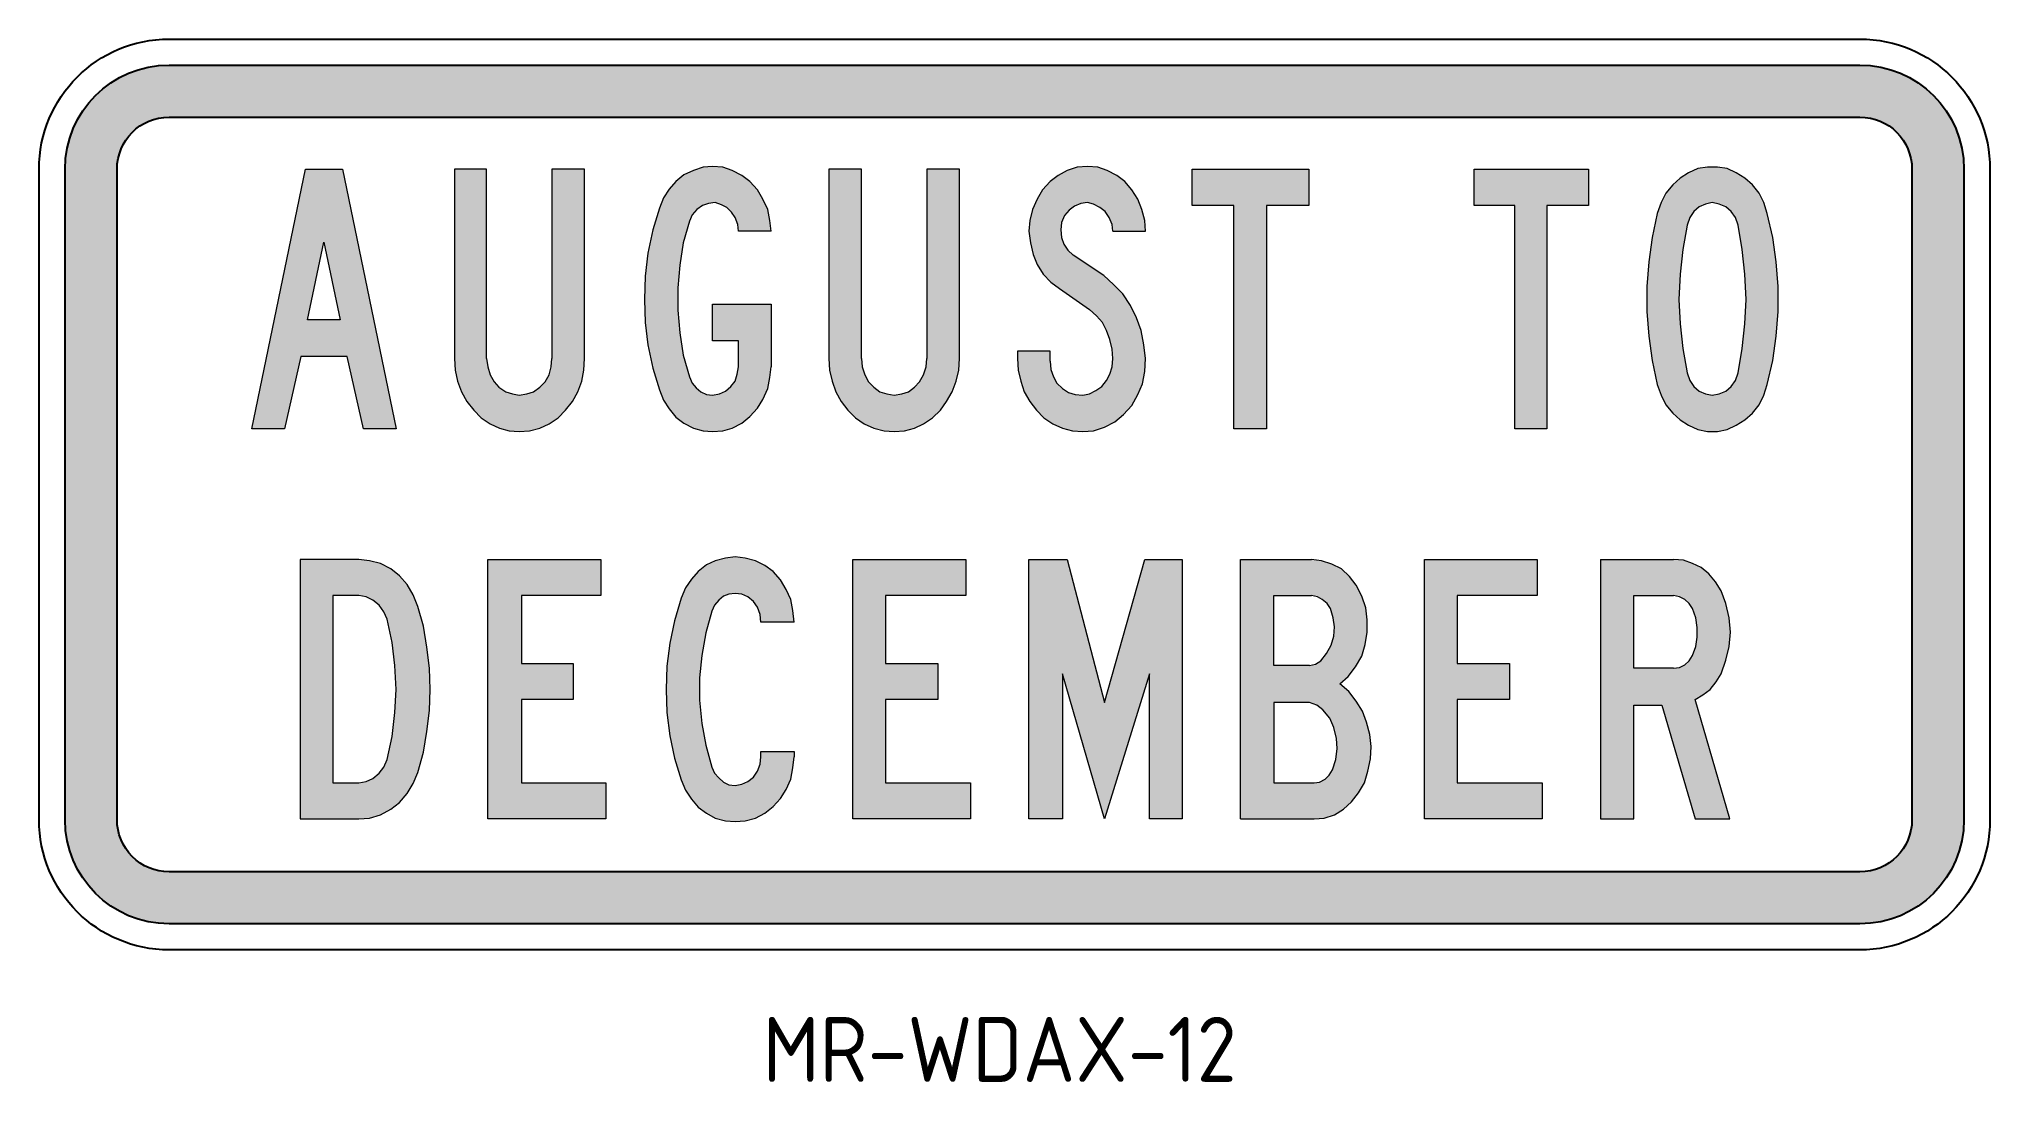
# Model space of a CAD drawing. Extents: x 159 to 309, y 129 to 209.
import ezdxf

# ---------------------------------------------------------------- set-up
doc = ezdxf.new("R2010")
doc.units = 0
doc.layers.get('0').update_dxf_attribs({"linetype": 'CONTINUOUS'})
for name, color, linetype in [('L35', 3, 'CONTINUOUS'), ('T25', 1, 'CONTINUOUS'), ('T50', 7, 'CONTINUOUS')]:
    doc.layers.add(name, color=color, linetype=linetype)
doc.styles.add('ISO', font='iso.shx')

msp = doc.modelspace()

# ---------------------------------------------------------------- hatches: boundary and pattern name
at = {"layer": 'T25', "linetype": 'Continuous'}
h = msp.add_hatch(color=256, dxfattribs=at)
edge = h.paths.add_edge_path(flags=16)
edge.add_line((164.9703576555058, 149.1679680086803), (164.9703576555059, 199.2420092073151))
edge.add_arc((168.9767324188381, 199.2420092073151), 4.006374763332218, 90.0000000000004, 179.9999999999996, ccw=False)
edge.add_line((168.9767324188381, 203.2483839706473), (299.1692395352885, 203.2483839706472))
edge.add_arc((299.1692395352885, 199.242009207315), 4.006374763332161, 3.979039320256561e-13, 90.0000000000008, ccw=False)
edge.add_line((303.1756142986206, 199.242009207315), (303.1756142986205, 149.1679680086804))
edge.add_arc((299.1692395352883, 149.1679680086804), 4.00637476333219, 270.0000000000016, 359.9999999999992, ccw=False)
edge.add_line((299.1692395352885, 145.1615932453482), (168.9767324188379, 145.1615932453482))
edge.add_arc((168.9767324188379, 149.1679680086803), 4.006374763332076, 180, 270.0000000000008, ccw=False)
edge = h.paths.add_edge_path()
edge.add_line((160.9647353379092, 149.1679680086803), (160.9647353379094, 199.2420092073152))
edge.add_arc((168.976732418838, 199.2420092073152), 8.011997080928666, 90, 180, ccw=False)
edge.add_line((168.976732418838, 207.2540062882438), (299.1692395352885, 207.2540062882437))
edge.add_arc((299.1692395352885, 199.242009207315), 8.011997080928722, 3.979039320256561e-13, 90.0000000000004, ccw=False)
edge.add_line((307.1812366162172, 199.242009207315), (307.1812366162171, 149.1679680086803))
edge.add_arc((299.1692395352885, 149.1679680086803), 8.011997080928666, 270, 359.9999999999998, ccw=False)
edge.add_line((299.1692395352885, 141.1559709277517), (168.9767324188379, 141.1559709277517))
edge.add_arc((168.9767324188379, 149.1679680086804), 8.011997080928666, 180.0000000000004, 270, ccw=False)
h = msp.add_hatch(color=256, dxfattribs=at)
h.paths.add_polyline_path([(289.7870870922861, 183.5638827680665), (290.1014733786546, 185.4502004862779), (290.3110642362337, 187.3365182044894), (290.4158596650232, 189.2228359227009), (290.3110642362337, 191.1615513553071), (290.1014733786546, 193.0478690735185), (289.7870870922861, 194.93418679173), (289.577496234707, 195.5105616500724), (289.2631099483384, 195.9821410796252), (288.8439282331803, 196.3489250803886), (288.3199510892327, 196.5585159379676), (287.7959739452851, 196.6633113667571), (287.2719968013374, 196.5585159379676), (286.8004173717846, 196.3489250803886), (286.3812356566265, 195.9821410796252), (286.066849370258, 195.5105616500724), (285.8572585126789, 194.93418679173), (285.5428722263103, 193.0478690735185), (285.3332813687313, 191.1615513553071), (285.2284859399417, 189.2228359227009), (285.3332813687313, 187.3365182044894), (285.5428722263103, 185.4502004862779), (285.8572585126789, 183.5638827680665), (286.066849370258, 182.9875079097241), (286.3812356566265, 182.5159284801712), (286.8004173717846, 182.1491444794079), (287.2719968013374, 181.9395536218288), (287.7959739452851, 181.8347581930393), (288.3199510892327, 181.9395536218288), (288.8439282331803, 182.1491444794079), (289.2631099483384, 182.5159284801712), (289.577496234707, 182.9875079097241)], flags=16)
h.paths.add_polyline_path([(292.0401888112609, 182.6731216233555), (292.459370526419, 184.5070416271722), (292.7213590983928, 186.3933593453837), (292.878552241577, 188.2796770635951), (292.878552241577, 190.2183924962013), (292.7213590983928, 192.1047102144128), (292.459370526419, 193.9910279326243), (292.0401888112609, 195.8249479364409), (291.778200239287, 196.6633113667571), (291.4114162385237, 197.3968793682838), (290.8874390945761, 198.025651941021), (290.3110642362337, 198.5496290849686), (289.6298939491018, 198.9688108001267), (288.9487236619699, 199.2831970864953), (288.2151556604432, 199.3879925152848), (287.4291899445217, 199.3879925152848), (286.6956219429951, 199.2831970864953), (285.9620539414684, 198.9688108001267), (285.3332813687313, 198.5496290849686), (284.7569065103888, 198.025651941021), (284.2329293664412, 197.3968793682838), (283.8661453656779, 196.6633113667571), (283.5517590793093, 195.8249479364409), (283.184975078546, 193.9910279326243), (282.9229865065722, 192.1047102144128), (282.7657933633878, 190.2183924962013), (282.7657933633878, 188.2796770635951), (282.9229865065722, 186.3933593453837), (283.184975078546, 184.5070416271722), (283.5517590793093, 182.6731216233555), (283.8661453656779, 181.8347581930393), (284.2329293664412, 181.1011901915126), (284.7569065103888, 180.4724176187755), (285.3332813687313, 179.9484404748279), (285.9620539414684, 179.5292587596697), (286.6956219429951, 179.2148724733012), (287.4291899445217, 179.0576793301169), (288.2151556604432, 179.0576793301169), (288.9487236619699, 179.2148724733012), (289.6298939491018, 179.5292587596697), (290.3110642362337, 179.9484404748279), (290.8874390945761, 180.4724176187755), (291.4114162385237, 181.1011901915126), (291.778200239287, 181.8347581930393)])
h.paths.add_polyline_path([(272.6006367708039, 179.2672701876959), (272.6006367708039, 196.4537205091781), (269.4567739071181, 196.4537205091781), (269.4567739071181, 199.2307993721005), (278.2595899254383, 199.2307993721005), (278.2595899254383, 196.4537205091781), (275.0633293473578, 196.4537205091781), (275.0633293473578, 179.2672701876959)])
h.paths.add_polyline_path([(250.9603807257669, 179.2672701876959), (250.9603807257669, 196.4537205091781), (247.7641201476864, 196.4537205091781), (247.7641201476864, 199.2307993721005), (256.7241293091908, 199.2307993721005), (256.7241293091908, 196.4537205091781), (253.4754710167155, 196.4537205091781), (253.4754710167155, 179.2672701876959)])
h.paths.add_polyline_path([(182.1621817254435, 187.650904490858), (179.6470914344949, 187.650904490858), (180.9046365799692, 193.6242439318609)], flags=16)
h.paths.add_polyline_path([(175.3504788541244, 179.2672701876959), (179.4898982913106, 199.2307993721005), (182.3193748686278, 199.2307993721005), (186.4587943058141, 179.2672701876959), (183.9437040148655, 179.2672701876959), (182.6861588693911, 184.8214279135408), (179.1231142905473, 184.8214279135408), (177.865569145073, 179.2672701876959)])
h.paths.add_polyline_path([(236.812997839181, 184.4546439127774), (236.812997839181, 185.2406096286989), (234.2979075482324, 185.2406096286989), (234.2979075482324, 184.6642347703565), (234.3503052626271, 183.7734736256455), (234.5598961202062, 182.9351101953293), (234.82188469218, 182.0967467650131), (235.2410664073381, 181.3631787634864), (235.7650435512857, 180.6820084763545), (236.3414184096281, 180.1056336180121), (237.02258869676, 179.6340541884593), (237.7561566982867, 179.3196679020907), (238.5421224142081, 179.1100770445117), (239.3280881301296, 179.0576793301169), (240.1664515604458, 179.1100770445117), (241.004814990762, 179.3720656164855), (241.7907807066834, 179.7912473316436), (242.4719509938153, 180.367622189986), (243.1007235665525, 181.0487924771179), (243.5723029961054, 181.8871559074341), (243.9390869968687, 182.7255193377503), (244.096280140053, 183.668678196856), (244.1486778544478, 184.6642347703565), (244.0438824256582, 185.7121890582517), (243.8342915680792, 186.8125410605418), (243.4675075673158, 187.8080976340422), (242.995928137763, 188.751256493148), (242.4195532794206, 189.6420176378589), (241.6859852778939, 190.3755856393856), (240.9524172763672, 191.0567559265176), (238.5945201286029, 192.6286873583604), (238.1753384134448, 192.9954713591238), (237.8609521270762, 193.4670507886766), (237.703758983892, 193.9910279326243), (237.6513612694972, 194.5674027909666), (237.703758983892, 195.143777649309), (237.913349841471, 195.6677547932566), (238.2801338422343, 196.0869365084148), (238.6993155573925, 196.4013227947833), (239.1708949869453, 196.6109136523624), (239.6948721308929, 196.6633113667571), (240.1664515604458, 196.5585159379676), (240.6380309899987, 196.2965273659938), (241.0572127051568, 195.9821410796252), (241.3715989915253, 195.5105616500724), (241.5811898491044, 194.9865845061248), (241.6335875634992, 194.4626073621771), (244.1486778544478, 194.4626073621771), (244.096280140053, 195.3009707924933), (243.886689282474, 196.1393342228095), (243.5723029961054, 196.925299938731), (243.1007235665525, 197.6588679402576), (242.5767464226049, 198.2876405129948), (241.9479738498677, 198.7592199425476), (241.214405848341, 199.126003943311), (240.4808378468144, 199.3879925152848), (239.6948721308929, 199.4403902296796), (238.9089064149715, 199.3879925152848), (238.12294069905, 199.126003943311), (237.4417704119181, 198.7592199425476), (236.812997839181, 198.2876405129948), (236.2366229808386, 197.6588679402576), (235.8174412656805, 196.925299938731), (235.4506572649172, 196.1393342228095), (235.2410664073381, 195.3009707924933), (235.1886686929433, 194.4626073621771), (235.2934641217329, 193.5718462174661), (235.5030549793119, 192.6810850727552), (235.8174412656805, 191.8951193568337), (236.2890206952333, 191.1615513553071), (236.8653955535757, 190.5327787825699), (237.5465658407076, 190.0611993530171), (239.8520652740772, 188.4368702067794), (240.3760424180248, 187.9652907772266), (240.8476218475777, 187.4413136332789), (241.1620081339463, 186.8125410605418), (241.4239967059201, 186.1313707734099), (241.5811898491044, 185.3978027718832), (241.6335875634992, 184.6642347703565), (241.5811898491044, 184.0354621976194), (241.4239967059201, 183.4590873392769), (241.1620081339463, 182.9875079097241), (240.7952241331829, 182.5159284801712), (240.3236447036301, 182.2015421938027), (239.8520652740772, 181.9395536218288), (239.3280881301296, 181.8347581930393), (238.7517132717872, 181.8871559074341), (238.2277361278396, 182.0443490506184), (237.7561566982867, 182.3587353369869), (237.3369749831286, 182.777917052145), (237.0749864111548, 183.2494964816979), (236.8653955535757, 183.8258713400403)])
h.paths.add_polyline_path([(222.2988309518317, 184.6642347703565), (222.2988309518317, 199.2307993721005), (219.7837406608831, 199.2307993721005), (219.7837406608831, 184.6642347703565), (219.8361383752779, 183.7734736256455), (220.0457292328569, 182.9351101953293), (220.3077178048307, 182.0967467650131), (220.7268995199888, 181.3631787634864), (221.2508766639365, 180.6820084763545), (221.8272515222788, 180.1056336180121), (222.5084218094107, 179.6340541884593), (223.2419898109374, 179.3196679020907), (224.0279555268589, 179.1100770445117), (224.8139212427803, 179.0576793301169), (225.5998869587018, 179.1100770445117), (226.3858526746232, 179.3196679020907), (227.0670229617551, 179.6340541884593), (227.748193248887, 180.1056336180121), (228.3769658216242, 180.6820084763545), (228.8485452511771, 181.3631787634864), (229.2677269663351, 182.0967467650131), (229.5821132527037, 182.9351101953293), (229.7917041102828, 183.7734736256455), (229.8441018246776, 184.6642347703565), (229.8441018246776, 199.2307993721005), (227.3290115337289, 199.2307993721005), (227.3290115337289, 184.6642347703565), (227.2766138193342, 184.0354621976194), (227.0670229617551, 183.4066896248822), (226.7526366753865, 182.8827124809346), (226.3858526746232, 182.4635307657765), (225.9142732450703, 182.0967467650131), (225.3902961011227, 181.9395536218288), (224.8139212427803, 181.8347581930393), (224.2375463844379, 181.9395536218288), (223.7135692404903, 182.0967467650131), (223.2419898109374, 182.4635307657765), (222.8228080957793, 182.8827124809346), (222.5608195238055, 183.4066896248822), (222.3512286662265, 184.0354621976194)])
h.paths.add_polyline_path([(215.3299349373283, 194.4626073621771), (212.8148446463797, 194.4626073621771), (212.7624469319849, 194.9865845061248), (212.5528560744059, 195.5105616500724), (212.290867502432, 195.9297433652305), (211.9240835016687, 196.2965273659938), (211.5049017865106, 196.5061182235729), (211.0333223569577, 196.6633113667571), (210.5093452130101, 196.6109136523624), (210.0377657834572, 196.4537205091781), (209.6185840682992, 196.1393342228095), (209.2518000675358, 195.7201525076514), (209.0422092099568, 195.2485730780986), (208.5706297804039, 193.5718462174661), (208.3086412084301, 191.842721642439), (208.1514480652458, 190.1135970674118), (208.1514480652458, 188.3844724923846), (208.3086412084301, 186.6553479173575), (208.5706297804039, 184.9262233423303), (209.0422092099568, 183.2494964816979), (209.2518000675358, 182.777917052145), (209.5661863539044, 182.4111330513817), (209.9329703546677, 182.0967467650131), (210.3521520698258, 181.8871559074341), (210.8237314993787, 181.8347581930393), (211.3477086433263, 181.9395536218288), (211.8192880728792, 182.1491444794079), (212.2384697880373, 182.5159284801712), (212.5528560744059, 182.9351101953293), (212.7100492175901, 183.4590873392769), (212.8148446463797, 184.0354621976194), (212.8148446463797, 186.0265753446203), (210.8237314993787, 186.0265753446203), (210.8237314993787, 188.8560519219375), (215.3299349373283, 188.8560519219375), (215.3299349373283, 184.0354621976194), (215.2251395085387, 183.1970987673031), (215.0679463653545, 182.3587353369869), (214.7011623645911, 181.5203719066707), (214.281980649433, 180.8392016195388), (213.7056057910906, 180.2104290468017), (213.0768332183535, 179.686451902854), (212.3432652168268, 179.3196679020907), (211.6096972153001, 179.1100770445117), (210.8237314993787, 179.0576793301169), (210.090163497852, 179.1100770445117), (209.3565954963253, 179.3196679020907), (208.6230274947987, 179.686451902854), (207.9942549220615, 180.1580313324069), (207.4702777781139, 180.7868039051441), (207.0510960629558, 181.467974192276), (206.7367097765872, 182.2539399081974), (206.2127326326396, 183.9306667688298), (205.8459486318762, 185.7121890582517), (205.6363577742972, 187.4413136332789), (205.5839600599024, 189.2228359227009), (205.6363577742972, 191.0043582121228), (205.8459486318762, 192.7858805015447), (206.2127326326396, 194.5674027909666), (206.7367097765872, 196.2441296515991), (207.0510960629558, 197.0300953675205), (207.4702777781139, 197.7112656546524), (207.9942549220615, 198.2876405129948), (208.6230274947987, 198.8116176569424), (209.3565954963253, 199.126003943311), (210.090163497852, 199.3879925152848), (210.8237314993787, 199.4403902296796), (211.6096972153001, 199.3879925152848), (212.3432652168268, 199.126003943311), (213.0768332183535, 198.7592199425476), (213.7056057910906, 198.2876405129948), (214.281980649433, 197.6588679402576), (214.7011623645911, 196.925299938731), (215.0679463653545, 196.1393342228095), (215.2251395085387, 195.3009707924933)])
h.paths.add_polyline_path([(193.4276903203175, 184.6642347703565), (193.4276903203175, 199.2307993721005), (190.9649977437637, 199.2307993721005), (190.9649977437637, 184.6642347703565), (191.0173954581584, 183.7734736256455), (191.1745886013426, 182.9351101953293), (191.4889748877113, 182.0967467650131), (191.9081566028693, 181.3631787634864), (192.432133746817, 180.6820084763545), (193.0085086051594, 180.1056336180121), (193.6896788922913, 179.6340541884593), (194.423246893818, 179.3196679020907), (195.1568148953446, 179.1100770445117), (195.9427806112661, 179.0576793301169), (196.7287463271875, 179.1100770445117), (197.5147120431089, 179.3196679020907), (198.2482800446356, 179.6340541884593), (198.9294503317676, 180.1056336180121), (199.5058251901099, 180.6820084763545), (200.0298023340575, 181.3631787634864), (200.4489840492157, 182.0967467650131), (200.7633703355842, 182.9351101953293), (200.9205634787685, 183.7734736256455), (200.9729611931633, 184.6642347703565), (200.9729611931633, 199.2307993721005), (198.4578709022147, 199.2307993721005), (198.4578709022147, 184.6642347703565), (198.4054731878199, 184.0354621976194), (198.2482800446356, 183.4066896248822), (197.9338937582671, 182.8827124809346), (197.5147120431089, 182.4635307657765), (197.0431326135561, 182.0967467650131), (196.5191554696084, 181.9395536218288), (195.9427806112661, 181.8347581930393), (195.4188034673184, 181.9395536218288), (194.8948263233708, 182.0967467650131), (194.3708491794232, 182.4635307657765), (194.0040651786599, 182.8827124809346), (193.6896788922913, 183.4066896248822), (193.532485749107, 184.0354621976194)])
h = msp.add_hatch(color=256, dxfattribs=at)
h.paths.add_polyline_path([(265.6317407563005, 149.2433798394969), (265.6317407563005, 169.2069090239015), (274.3297613458311, 169.2069090239015), (274.3297613458311, 166.4298301609791), (268.1468310472491, 166.4298301609791), (268.1468310472491, 161.1900587215028), (272.1814550556458, 161.1900587215028), (272.1814550556458, 158.4129798585804), (268.1468310472491, 158.4129798585804), (268.1468310472491, 152.0204587024193), (274.6965453465944, 152.0204587024193), (274.6965453465944, 149.2433798394969)])
h.paths.add_polyline_path([(256.7765270235856, 158.2033890010013), (254.0518458750579, 158.2033890010013), (254.0518458750579, 152.0204587024193), (257.1433110243489, 152.0204587024193), (257.562492739507, 152.0728564168141), (257.9816744546652, 152.2824472743931), (258.2960607410337, 152.5968335607617), (258.5580493130075, 153.0160152759198), (258.8200378849813, 153.8019809918413), (258.9248333137708, 154.6403444221575), (258.8724355993761, 155.4263101380789), (258.662844741797, 156.2646735683951), (258.3484584554284, 156.9982415699218), (257.8244813114808, 157.6270141426589), (257.3529018819279, 157.9937981434223)], flags=16)
h.paths.add_polyline_path([(235.1886686929433, 149.2433798394969), (235.1886686929433, 169.2069090239015), (238.12294069905, 169.2069090239015), (241.004814990762, 158.2033890010013), (244.096280140053, 169.2069090239015), (246.9781544317649, 169.2069090239015), (246.9781544317649, 149.2433798394969), (244.4630641408163, 149.2433798394969), (244.4630641408163, 160.4040930055814), (241.004814990762, 149.2433798394969), (237.7561566982867, 160.4040930055814), (237.7561566982867, 149.2433798394969)])
h.paths.add_polyline_path([(221.6176606646998, 149.2433798394969), (221.6176606646998, 169.2069090239015), (230.3156812542304, 169.2069090239015), (230.3156812542304, 166.4298301609791), (224.1327509556484, 166.4298301609791), (224.1327509556484, 161.1900587215028), (228.1673749640451, 161.1900587215028), (228.1673749640451, 158.4129798585804), (224.1327509556484, 158.4129798585804), (224.1327509556484, 152.0204587024193), (230.6824652549937, 152.0204587024193), (230.6824652549937, 149.2433798394969)])
h.paths.add_polyline_path([(193.532485749107, 149.2433798394969), (193.532485749107, 169.2069090239015), (202.2305063386376, 169.2069090239015), (202.2305063386376, 166.4298301609791), (196.0999737544504, 166.4298301609791), (196.0999737544504, 161.1900587215028), (200.0822000484524, 161.1900587215028), (200.0822000484524, 158.4129798585804), (196.0999737544504, 158.4129798585804), (196.0999737544504, 152.0204587024193), (202.597290339401, 152.0204587024193), (202.597290339401, 149.2433798394969)])
h.paths.add_polyline_path([(181.5858068671012, 152.0204587024193), (183.5769200141021, 152.0204587024193), (184.1532948724445, 152.1252541312089), (184.6772720163921, 152.3348449887879), (185.148851445945, 152.754026703946), (185.5156354467083, 153.2256061334989), (185.7776240186821, 153.8019809918413), (186.1444080194455, 155.5835032812632), (186.3539988770245, 157.4174232850799), (186.4587943058141, 159.1989455745018), (186.3539988770245, 161.0328655783185), (186.1444080194455, 162.8143878677405), (185.7776240186821, 164.5959101571624), (185.5156354467083, 165.1722850155048), (185.148851445945, 165.6962621594524), (184.6772720163921, 166.0630461602157), (184.1532948724445, 166.3250347321896), (183.5769200141021, 166.4298301609791), (181.5858068671012, 166.4298301609791)], flags=16)
h.paths.add_polyline_path([(179.0707165761526, 149.2433798394969), (183.5769200141021, 149.2433798394969), (184.4152834444183, 149.2957775538917), (185.2536468747345, 149.5577661258655), (186.0396125906559, 149.9769478410236), (186.7207828777879, 150.5009249849712), (187.2971577361302, 151.1820952721031), (187.7687371656831, 151.9680609880246), (188.1355211664464, 152.8064244183408), (188.5547028816045, 154.3783558501837), (188.8166914535784, 155.9502872820266), (189.0262823111574, 157.5746164282642), (189.0786800255522, 159.1989455745018), (189.0262823111574, 160.8232747207395), (188.8166914535784, 162.4476038669771), (188.5547028816045, 164.0719330132148), (188.1355211664464, 165.5914667306629), (187.7687371656831, 166.4822278753738), (187.2971577361302, 167.2681935912953), (186.7207828777879, 167.9493638784272), (186.0396125906559, 168.4733410223748), (185.2536468747345, 168.8925227375329), (184.4152834444183, 169.102113595112), (183.5769200141021, 169.2069090239015), (179.0707165761526, 169.2069090239015)])
h.paths.add_polyline_path([(286.486031085416, 158.4129798585804), (287.0624059437584, 158.7797638593437), (287.6387808021008, 159.1989455745018), (288.1103602316537, 159.7753204328442), (288.477144232417, 160.4040930055814), (288.8439282331803, 161.4520472934766), (289.1059168051542, 162.5000015813719), (289.2107122339437, 163.6003535836619), (289.1059168051542, 164.7007055859519), (288.8439282331803, 165.8010575882419), (288.477144232417, 166.7966141617424), (288.0579625172589, 167.4777844488743), (287.5339853733112, 168.1065570216115), (286.9576105149689, 168.5781364511643), (286.2764402278369, 168.8925227375329), (285.5952699407051, 169.1545113095067), (284.8093042247836, 169.2069090239015), (279.202748784544, 169.2069090239015), (279.202748784544, 149.2433798394969), (281.7702367898873, 149.2433798394969), (281.7702367898873, 157.9937981434223), (283.9185430800726, 157.9937981434223), (286.486031085416, 149.2433798394969), (289.1583145195489, 149.2433798394969)])
h.paths.add_polyline_path([(284.8093042247836, 160.8232747207395), (281.7702367898873, 160.8232747207395), (281.7702367898873, 166.4298301609791), (284.8093042247836, 166.4298301609791), (285.2808836543364, 166.3250347321896), (285.7000653694946, 166.1154438746105), (286.0144516558631, 165.8010575882419), (286.2764402278369, 165.4342735874786), (286.5384287998107, 164.7007055859519), (286.6432242286003, 163.9671375844252), (286.6432242286003, 163.2335695828986), (286.5384287998107, 162.5000015813719), (286.2764402278369, 161.81883129424), (286.0144516558631, 161.3996495790819), (285.7000653694946, 161.0852632927133), (285.2808836543364, 160.8756724351342)], flags=16)
h.paths.add_polyline_path([(251.4843578697145, 149.2433798394969), (257.1433110243489, 149.2433798394969), (257.9292767402703, 149.2957775538917), (258.7152424561918, 149.5577661258655), (259.3964127433237, 149.9769478410236), (260.0251853160609, 150.553322699366), (260.5491624600085, 151.2344929864979), (261.0207418895614, 152.0204587024193), (261.2827304615352, 152.9112198471303), (261.4923213191142, 153.854378706236), (261.544719033509, 154.7975375653417), (261.4399236047194, 155.7406964244475), (261.1779350327456, 156.6838552835532), (260.8635487463771, 157.5222187138694), (260.3919693168242, 158.3081844297909), (259.8155944584818, 159.0417524313175), (259.1344241713499, 159.6181272896599), (259.7631967440871, 160.1945021480023), (260.3395716024294, 160.928070149529), (260.8111510319823, 161.7664335798452), (261.0731396039561, 162.6571947245561), (261.2303327471404, 163.6003535836619), (261.2303327471404, 164.5435124427676), (261.1255373183509, 165.4866713018733), (260.8111510319823, 166.3774324465843), (260.3919693168242, 167.2157958769005), (259.8679921728766, 167.8969661640324), (259.2392196001394, 168.4733410223748), (258.5056515986128, 168.8401250231381), (257.7196858826913, 169.102113595112), (256.9337201667698, 169.2069090239015), (251.4843578697145, 169.2069090239015)])
h.paths.add_polyline_path([(256.7765270235856, 161.0328655783185), (257.2481064531385, 161.1376610071081), (257.6672881682965, 161.3996495790819), (258.0864698834546, 161.9760244374243), (258.4532538842179, 162.6047970101614), (258.662844741797, 163.2859672972933), (258.7152424561918, 164.01953529882), (258.6104470274023, 164.7007055859519), (258.4008561698232, 165.4342735874786), (258.1388675978494, 165.8010575882419), (257.7720835970861, 166.1154438746105), (257.4052995963227, 166.3250347321896), (256.9337201667698, 166.4298301609791), (254.0518458750579, 166.4298301609791), (254.0518458750579, 161.0328655783185)], flags=16)
h.paths.add_polyline_path([(217.1114572267502, 164.3863192995833), (214.5439692214069, 164.3863192995833), (214.4915715070121, 164.9626941579257), (214.281980649433, 165.5390690162681), (213.9675943630644, 165.9582507314262), (213.5484126479064, 166.3250347321896), (213.0768332183535, 166.5346255897686), (212.5528560744059, 166.5870233041634), (212.081276644853, 166.5346255897686), (211.6620949296949, 166.3774324465843), (211.2953109289315, 166.0630461602157), (210.980924642563, 165.6962621594524), (210.7713337849839, 165.2246827298995), (210.2997543554311, 163.5479558692671), (209.9853680690625, 161.81883129424), (209.8281749258782, 160.0897067192128), (209.8281749258782, 158.3605821441856), (209.9853680690625, 156.5790598547637), (210.2997543554311, 154.9023329941313), (210.7713337849839, 153.2256061334989), (210.980924642563, 152.754026703946), (211.2953109289315, 152.3872427031827), (211.6620949296949, 152.0728564168141), (212.081276644853, 151.863265559235), (212.5528560744059, 151.8108678448403), (213.0768332183535, 151.9156632736298), (213.5484126479064, 152.1252541312089), (213.9675943630644, 152.4396404175774), (214.281980649433, 152.9112198471303), (214.4915715070121, 153.4351969910779), (214.5439692214069, 154.0115718494203), (214.5439692214069, 154.4307535645784), (217.1114572267502, 154.4307535645784), (217.1114572267502, 154.0115718494203), (217.0066617979607, 153.1732084191041), (216.8494686547764, 152.2824472743931), (216.4826846540131, 151.4964815584717), (216.063502938855, 150.8153112713398), (215.4871280805126, 150.1865386986026), (214.8583555077754, 149.662561554655), (214.1247875062487, 149.2957775538917), (213.3388217903273, 149.0861866963126), (212.5528560744059, 149.0337889819179), (211.8192880728792, 149.0861866963126), (211.0333223569577, 149.2957775538917), (210.3521520698258, 149.662561554655), (209.7233794970887, 150.1341409842079), (209.199402353141, 150.762913556945), (208.7278229235882, 151.4440838440769), (208.4134366372196, 152.2300495599984), (207.8894594932719, 153.9067764206308), (207.5226754925086, 155.635900995658), (207.3130846349296, 157.4174232850799), (207.2606869205348, 159.1989455745018), (207.3130846349296, 160.9804678639238), (207.5226754925086, 162.7619901533457), (207.8894594932719, 164.4911147283728), (208.4134366372196, 166.2202393034), (208.7278229235882, 167.0062050193215), (209.199402353141, 167.6873753064534), (209.7233794970887, 168.2637501647958), (210.3521520698258, 168.7877273087434), (211.0333223569577, 169.102113595112), (211.8192880728792, 169.311704452691), (212.5528560744059, 169.4164998814805), (213.3388217903273, 169.311704452691), (214.1247875062487, 169.102113595112), (214.8583555077754, 168.7353295943486), (215.4871280805126, 168.2637501647958), (216.063502938855, 167.6349775920586), (216.4826846540131, 166.9014095905319), (216.8494686547764, 166.1154438746105), (217.0066617979607, 165.2770804442943)])

# ---------------------------------------------------------------- linework, layer by layer
at = {"color": 1, "lineweight": 0}
for points in [[(175.3504788541244, 179.2672701876959), (179.4898982913106, 199.2307993721005), (182.3193748686278, 199.2307993721005), (186.4587943058141, 179.2672701876959), (183.9437040148655, 179.2672701876959), (182.6861588693911, 184.8214279135408), (179.1231142905473, 184.8214279135408), (177.865569145073, 179.2672701876959), (175.3504788541244, 179.2672701876959), (175.3504788541244, 179.2672701876959)], [(190.9649977437637, 199.2307993721005), (190.9649977437637, 184.6642347703565), (191.0173954581584, 183.7734736256455), (191.1745886013426, 182.9351101953293), (191.4889748877113, 182.0967467650131), (191.9081566028693, 181.3631787634864), (192.432133746817, 180.6820084763545), (193.0085086051594, 180.1056336180121), (193.6896788922913, 179.6340541884593), (194.423246893818, 179.3196679020907), (195.1568148953446, 179.1100770445117), (195.9427806112661, 179.0576793301169), (196.7287463271875, 179.1100770445117), (197.5147120431089, 179.3196679020907), (198.2482800446356, 179.6340541884593), (198.9294503317676, 180.1056336180121), (199.5058251901099, 180.6820084763545), (200.0298023340575, 181.3631787634864), (200.4489840492157, 182.0967467650131), (200.7633703355842, 182.9351101953293), (200.9205634787685, 183.7734736256455), (200.9729611931633, 184.6642347703565), (200.9729611931633, 199.2307993721005), (198.4578709022147, 199.2307993721005), (198.4578709022147, 184.6642347703565)], [(193.4276903203175, 184.6642347703565), (193.4276903203175, 199.2307993721005), (190.9649977437637, 199.2307993721005)], [(210.8237314993787, 199.4403902296796), (210.090163497852, 199.3879925152848), (209.3565954963253, 199.126003943311), (208.6230274947987, 198.8116176569424), (207.9942549220615, 198.2876405129948), (207.4702777781139, 197.7112656546524), (207.0510960629558, 197.0300953675205), (206.7367097765872, 196.2441296515991)], [(215.3299349373283, 194.4626073621771), (215.2251395085387, 195.3009707924933), (215.0679463653545, 196.1393342228095), (214.7011623645911, 196.925299938731), (214.281980649433, 197.6588679402576), (213.7056057910906, 198.2876405129948), (213.0768332183535, 198.7592199425476), (212.3432652168268, 199.126003943311), (211.6096972153001, 199.3879925152848), (210.8237314993787, 199.4403902296796)], [(219.7837406608831, 199.2307993721005), (219.7837406608831, 184.6642347703565), (219.8361383752779, 183.7734736256455), (220.0457292328569, 182.9351101953293), (220.3077178048307, 182.0967467650131), (220.7268995199888, 181.3631787634864), (221.2508766639365, 180.6820084763545), (221.8272515222788, 180.1056336180121), (222.5084218094107, 179.6340541884593), (223.2419898109374, 179.3196679020907), (224.0279555268589, 179.1100770445117), (224.8139212427803, 179.0576793301169), (225.5998869587018, 179.1100770445117), (226.3858526746232, 179.3196679020907), (227.0670229617551, 179.6340541884593), (227.748193248887, 180.1056336180121), (228.3769658216242, 180.6820084763545), (228.8485452511771, 181.3631787634864), (229.2677269663351, 182.0967467650131), (229.5821132527037, 182.9351101953293), (229.7917041102828, 183.7734736256455), (229.8441018246776, 184.6642347703565), (229.8441018246776, 199.2307993721005), (227.3290115337289, 199.2307993721005), (227.3290115337289, 184.6642347703565)], [(222.2988309518317, 184.6642347703565), (222.2988309518317, 199.2307993721005), (219.7837406608831, 199.2307993721005)], [(241.6335875634992, 194.4626073621771), (244.1486778544478, 194.4626073621771), (244.096280140053, 195.3009707924933), (243.886689282474, 196.1393342228095), (243.5723029961054, 196.925299938731), (243.1007235665525, 197.6588679402576), (242.5767464226049, 198.2876405129948), (241.9479738498677, 198.7592199425476), (241.214405848341, 199.126003943311), (240.4808378468144, 199.3879925152848), (239.6948721308929, 199.4403902296796), (238.9089064149715, 199.3879925152848), (238.12294069905, 199.126003943311), (237.4417704119181, 198.7592199425476), (236.812997839181, 198.2876405129948), (236.2366229808386, 197.6588679402576), (235.8174412656805, 196.925299938731), (235.4506572649172, 196.1393342228095), (235.2410664073381, 195.3009707924933), (235.1886686929433, 194.4626073621771), (235.2934641217329, 193.5718462174661), (235.5030549793119, 192.6810850727552), (235.8174412656805, 191.8951193568337), (236.2890206952333, 191.1615513553071), (236.8653955535757, 190.5327787825699), (237.5465658407076, 190.0611993530171), (239.8520652740772, 188.4368702067794)], [(250.9603807257669, 179.2672701876959), (250.9603807257669, 196.4537205091781), (247.7641201476864, 196.4537205091781), (247.7641201476864, 199.2307993721005), (256.7241293091908, 199.2307993721005), (256.7241293091908, 196.4537205091781), (253.4754710167155, 196.4537205091781), (253.4754710167155, 179.2672701876959), (250.9603807257669, 179.2672701876959), (250.9603807257669, 179.2672701876959)], [(272.6006367708039, 179.2672701876959), (272.6006367708039, 196.4537205091781), (269.4567739071181, 196.4537205091781), (269.4567739071181, 199.2307993721005), (278.2595899254383, 199.2307993721005), (278.2595899254383, 196.4537205091781), (275.0633293473578, 196.4537205091781), (275.0633293473578, 179.2672701876959), (272.6006367708039, 179.2672701876959), (272.6006367708039, 179.2672701876959)], [(292.0401888112609, 182.6731216233555), (292.459370526419, 184.5070416271722), (292.7213590983928, 186.3933593453837), (292.878552241577, 188.2796770635951), (292.878552241577, 190.2183924962013), (292.7213590983928, 192.1047102144128), (292.459370526419, 193.9910279326243), (292.0401888112609, 195.8249479364409), (291.778200239287, 196.6633113667571), (291.4114162385237, 197.3968793682838), (290.8874390945761, 198.025651941021), (290.3110642362337, 198.5496290849686), (289.6298939491018, 198.9688108001267), (288.9487236619699, 199.2831970864953), (288.2151556604432, 199.3879925152848), (287.4291899445217, 199.3879925152848), (286.6956219429951, 199.2831970864953), (285.9620539414684, 198.9688108001267), (285.3332813687313, 198.5496290849686), (284.7569065103888, 198.025651941021), (284.2329293664412, 197.3968793682838), (283.8661453656779, 196.6633113667571), (283.5517590793093, 195.8249479364409), (283.184975078546, 193.9910279326243), (282.9229865065722, 192.1047102144128), (282.7657933633878, 190.2183924962013), (282.7657933633878, 188.2796770635951), (282.9229865065722, 186.3933593453837), (283.184975078546, 184.5070416271722), (283.5517590793093, 182.6731216233555), (283.8661453656779, 181.8347581930393), (284.2329293664412, 181.1011901915126), (284.7569065103888, 180.4724176187755), (285.3332813687313, 179.9484404748279), (285.9620539414684, 179.5292587596697), (286.6956219429951, 179.2148724733012), (287.4291899445217, 179.0576793301169), (288.2151556604432, 179.0576793301169), (288.9487236619699, 179.2148724733012), (289.6298939491018, 179.5292587596697), (290.3110642362337, 179.9484404748279), (290.8874390945761, 180.4724176187755), (291.4114162385237, 181.1011901915126), (291.778200239287, 181.8347581930393), (292.0401888112609, 182.6731216233555), (292.0401888112609, 182.6731216233555)], [(206.7367097765872, 196.2441296515991), (206.2127326326396, 194.5674027909666), (205.8459486318762, 192.7858805015447), (205.6363577742972, 191.0043582121228), (205.5839600599024, 189.2228359227009), (205.6363577742972, 187.4413136332789), (205.8459486318762, 185.7121890582517), (206.2127326326396, 183.9306667688298), (206.7367097765872, 182.2539399081974)], [(215.3299349373283, 194.4626073621771), (212.8148446463797, 194.4626073621771), (212.7624469319849, 194.9865845061248), (212.5528560744059, 195.5105616500724), (212.290867502432, 195.9297433652305), (211.9240835016687, 196.2965273659938), (211.5049017865106, 196.5061182235729), (211.0333223569577, 196.6633113667571), (210.5093452130101, 196.6109136523624), (210.0377657834572, 196.4537205091781), (209.6185840682992, 196.1393342228095), (209.2518000675358, 195.7201525076514), (209.0422092099568, 195.2485730780986), (208.5706297804039, 193.5718462174661), (208.3086412084301, 191.842721642439), (208.1514480652458, 190.1135970674118), (208.1514480652458, 188.3844724923846), (208.3086412084301, 186.6553479173575), (208.5706297804039, 184.9262233423303), (209.0422092099568, 183.2494964816979), (209.2518000675358, 182.777917052145), (209.5661863539044, 182.4111330513817), (209.9329703546677, 182.0967467650131), (210.3521520698258, 181.8871559074341), (210.8237314993787, 181.8347581930393), (211.3477086433263, 181.9395536218288), (211.8192880728792, 182.1491444794079), (212.2384697880373, 182.5159284801712), (212.5528560744059, 182.9351101953293), (212.7100492175901, 183.4590873392769), (212.8148446463797, 184.0354621976194)], [(239.6948721308929, 196.6633113667571), (239.1708949869453, 196.6109136523624), (238.6993155573925, 196.4013227947833), (238.2801338422343, 196.0869365084148), (237.913349841471, 195.6677547932566), (237.703758983892, 195.143777649309), (237.6513612694972, 194.5674027909666), (237.703758983892, 193.9910279326243), (237.8609521270762, 193.4670507886766), (238.1753384134448, 192.9954713591238), (238.5945201286029, 192.6286873583604)], [(241.6335875634992, 194.4626073621771), (241.5811898491044, 194.9865845061248), (241.3715989915253, 195.5105616500724), (241.0572127051568, 195.9821410796252), (240.6380309899987, 196.2965273659938), (240.1664515604458, 196.5585159379676), (239.6948721308929, 196.6633113667571)], [(289.7870870922861, 183.5638827680665), (290.1014733786546, 185.4502004862779), (290.3110642362337, 187.3365182044894), (290.4158596650232, 189.2228359227009), (290.3110642362337, 191.1615513553071), (290.1014733786546, 193.0478690735185), (289.7870870922861, 194.93418679173), (289.577496234707, 195.5105616500724), (289.2631099483384, 195.9821410796252), (288.8439282331803, 196.3489250803886), (288.3199510892327, 196.5585159379676), (287.7959739452851, 196.6633113667571), (287.2719968013374, 196.5585159379676), (286.8004173717846, 196.3489250803886), (286.3812356566265, 195.9821410796252), (286.066849370258, 195.5105616500724), (285.8572585126789, 194.93418679173), (285.5428722263103, 193.0478690735185), (285.3332813687313, 191.1615513553071), (285.2284859399417, 189.2228359227009), (285.3332813687313, 187.3365182044894), (285.5428722263103, 185.4502004862779), (285.8572585126789, 183.5638827680665), (286.066849370258, 182.9875079097241), (286.3812356566265, 182.5159284801712), (286.8004173717846, 182.1491444794079), (287.2719968013374, 181.9395536218288), (287.7959739452851, 181.8347581930393), (288.3199510892327, 181.9395536218288), (288.8439282331803, 182.1491444794079), (289.2631099483384, 182.5159284801712), (289.577496234707, 182.9875079097241), (289.7870870922861, 183.5638827680665), (289.7870870922861, 183.5638827680665)], [(182.1621817254435, 187.650904490858), (179.6470914344949, 187.650904490858), (180.9046365799692, 193.6242439318609), (182.1621817254435, 187.650904490858), (182.1621817254435, 187.650904490858)], [(234.2979075482324, 185.2406096286989), (234.2979075482324, 184.6642347703565), (234.3503052626271, 183.7734736256455), (234.5598961202062, 182.9351101953293), (234.82188469218, 182.0967467650131), (235.2410664073381, 181.3631787634864), (235.7650435512857, 180.6820084763545), (236.3414184096281, 180.1056336180121), (237.02258869676, 179.6340541884593), (237.7561566982867, 179.3196679020907), (238.5421224142081, 179.1100770445117), (239.3280881301296, 179.0576793301169), (240.1664515604458, 179.1100770445117), (241.004814990762, 179.3720656164855), (241.7907807066834, 179.7912473316436), (242.4719509938153, 180.367622189986), (243.1007235665525, 181.0487924771179), (243.5723029961054, 181.8871559074341), (243.9390869968687, 182.7255193377503), (244.096280140053, 183.668678196856), (244.1486778544478, 184.6642347703565), (244.0438824256582, 185.7121890582517), (243.8342915680792, 186.8125410605418), (243.4675075673158, 187.8080976340422), (242.995928137763, 188.751256493148), (242.4195532794206, 189.6420176378589), (241.6859852778939, 190.3755856393856), (240.9524172763672, 191.0567559265176), (238.5945201286029, 192.6286873583604)], [(212.8148446463797, 184.0354621976194), (212.8148446463797, 186.0265753446203), (210.8237314993787, 186.0265753446203), (210.8237314993787, 188.8560519219375), (215.3299349373283, 188.8560519219375), (215.3299349373283, 184.0354621976194)], [(241.6335875634992, 184.6642347703565), (241.5811898491044, 185.3978027718832), (241.4239967059201, 186.1313707734099), (241.1620081339463, 186.8125410605418), (240.8476218475777, 187.4413136332789), (240.3760424180248, 187.9652907772266), (239.8520652740772, 188.4368702067794)], [(236.812997839181, 184.4546439127774), (236.812997839181, 185.2406096286989), (234.2979075482324, 185.2406096286989)], [(193.4276903203175, 184.6642347703565), (193.532485749107, 184.0354621976194), (193.6896788922913, 183.4066896248822), (194.0040651786599, 182.8827124809346), (194.3708491794232, 182.4635307657765), (194.8948263233708, 182.0967467650131), (195.4188034673184, 181.9395536218288), (195.9427806112661, 181.8347581930393)], [(195.9427806112661, 181.8347581930393), (196.5191554696084, 181.9395536218288), (197.0431326135561, 182.0967467650131), (197.5147120431089, 182.4635307657765), (197.9338937582671, 182.8827124809346), (198.2482800446356, 183.4066896248822), (198.4054731878199, 184.0354621976194), (198.4578709022147, 184.6642347703565)], [(210.8237314993787, 179.0576793301169), (211.6096972153001, 179.1100770445117), (212.3432652168268, 179.3196679020907), (213.0768332183535, 179.686451902854), (213.7056057910906, 180.2104290468017), (214.281980649433, 180.8392016195388), (214.7011623645911, 181.5203719066707), (215.0679463653545, 182.3587353369869), (215.2251395085387, 183.1970987673031), (215.3299349373283, 184.0354621976194)], [(222.2988309518317, 184.6642347703565), (222.3512286662265, 184.0354621976194), (222.5608195238055, 183.4066896248822), (222.8228080957793, 182.8827124809346), (223.2419898109374, 182.4635307657765), (223.7135692404903, 182.0967467650131), (224.2375463844379, 181.9395536218288), (224.8139212427803, 181.8347581930393)], [(224.8139212427803, 181.8347581930393), (225.3902961011227, 181.9395536218288), (225.9142732450703, 182.0967467650131), (226.3858526746232, 182.4635307657765), (226.7526366753865, 182.8827124809346), (227.0670229617551, 183.4066896248822), (227.2766138193342, 184.0354621976194), (227.3290115337289, 184.6642347703565)], [(236.812997839181, 184.4546439127774), (236.8653955535757, 183.8258713400403), (237.0749864111548, 183.2494964816979), (237.3369749831286, 182.777917052145), (237.7561566982867, 182.3587353369869), (238.2277361278396, 182.0443490506184), (238.7517132717872, 181.8871559074341), (239.3280881301296, 181.8347581930393)], [(239.3280881301296, 181.8347581930393), (239.8520652740772, 181.9395536218288), (240.3236447036301, 182.2015421938027), (240.7952241331829, 182.5159284801712), (241.1620081339463, 182.9875079097241), (241.4239967059201, 183.4590873392769), (241.5811898491044, 184.0354621976194), (241.6335875634992, 184.6642347703565)], [(206.7367097765872, 182.2539399081974), (207.0510960629558, 181.467974192276), (207.4702777781139, 180.7868039051441), (207.9942549220615, 180.1580313324069), (208.6230274947987, 179.686451902854), (209.3565954963253, 179.3196679020907), (210.090163497852, 179.1100770445117), (210.8237314993787, 179.0576793301169)], [(179.0707165761526, 149.2433798394969), (183.5769200141021, 149.2433798394969), (184.4152834444183, 149.2957775538917), (185.2536468747345, 149.5577661258655), (186.0396125906559, 149.9769478410236), (186.7207828777879, 150.5009249849712), (187.2971577361302, 151.1820952721031), (187.7687371656831, 151.9680609880246), (188.1355211664464, 152.8064244183408), (188.5547028816045, 154.3783558501837), (188.8166914535784, 155.9502872820266), (189.0262823111574, 157.5746164282642), (189.0786800255522, 159.1989455745018), (189.0262823111574, 160.8232747207395), (188.8166914535784, 162.4476038669771), (188.5547028816045, 164.0719330132148), (188.1355211664464, 165.5914667306629), (187.7687371656831, 166.4822278753738), (187.2971577361302, 167.2681935912953), (186.7207828777879, 167.9493638784272), (186.0396125906559, 168.4733410223748), (185.2536468747345, 168.8925227375329), (184.4152834444183, 169.102113595112), (183.5769200141021, 169.2069090239015), (179.0707165761526, 169.2069090239015), (179.0707165761526, 149.2433798394969), (179.0707165761526, 149.2433798394969)], [(193.532485749107, 149.2433798394969), (193.532485749107, 169.2069090239015), (202.2305063386376, 169.2069090239015), (202.2305063386376, 166.4298301609791), (196.0999737544504, 166.4298301609791), (196.0999737544504, 161.1900587215028), (200.0822000484524, 161.1900587215028), (200.0822000484524, 158.4129798585804), (196.0999737544504, 158.4129798585804), (196.0999737544504, 152.0204587024193), (202.597290339401, 152.0204587024193), (202.597290339401, 149.2433798394969), (193.532485749107, 149.2433798394969), (193.532485749107, 149.2433798394969)], [(212.5528560744059, 169.4164998814805), (211.8192880728792, 169.311704452691), (211.0333223569577, 169.102113595112), (210.3521520698258, 168.7877273087434), (209.7233794970887, 168.2637501647958), (209.199402353141, 167.6873753064534), (208.7278229235882, 167.0062050193215), (208.4134366372196, 166.2202393034)], [(217.1114572267502, 164.3863192995833), (217.0066617979607, 165.2770804442943), (216.8494686547764, 166.1154438746105), (216.4826846540131, 166.9014095905319), (216.063502938855, 167.6349775920586), (215.4871280805126, 168.2637501647958), (214.8583555077754, 168.7353295943486), (214.1247875062487, 169.102113595112), (213.3388217903273, 169.311704452691), (212.5528560744059, 169.4164998814805)], [(221.6176606646998, 149.2433798394969), (221.6176606646998, 169.2069090239015), (230.3156812542304, 169.2069090239015), (230.3156812542304, 166.4298301609791), (224.1327509556484, 166.4298301609791), (224.1327509556484, 161.1900587215028), (228.1673749640451, 161.1900587215028), (228.1673749640451, 158.4129798585804), (224.1327509556484, 158.4129798585804), (224.1327509556484, 152.0204587024193), (230.6824652549937, 152.0204587024193), (230.6824652549937, 149.2433798394969), (221.6176606646998, 149.2433798394969), (221.6176606646998, 149.2433798394969)], [(235.1886686929433, 149.2433798394969), (235.1886686929433, 169.2069090239015), (238.12294069905, 169.2069090239015), (241.004814990762, 158.2033890010013), (244.096280140053, 169.2069090239015), (246.9781544317649, 169.2069090239015), (246.9781544317649, 149.2433798394969), (244.4630641408163, 149.2433798394969), (244.4630641408163, 160.4040930055814), (241.004814990762, 149.2433798394969), (237.7561566982867, 160.4040930055814), (237.7561566982867, 149.2433798394969), (235.1886686929433, 149.2433798394969), (235.1886686929433, 149.2433798394969)], [(251.4843578697145, 149.2433798394969), (251.4843578697145, 169.2069090239015), (256.9337201667698, 169.2069090239015)], [(260.3919693168242, 167.2157958769005), (259.8679921728766, 167.8969661640324), (259.2392196001394, 168.4733410223748), (258.5056515986128, 168.8401250231381), (257.7196858826913, 169.102113595112), (256.9337201667698, 169.2069090239015)], [(265.6317407563005, 149.2433798394969), (265.6317407563005, 169.2069090239015), (274.3297613458311, 169.2069090239015), (274.3297613458311, 166.4298301609791), (268.1468310472491, 166.4298301609791), (268.1468310472491, 161.1900587215028), (272.1814550556458, 161.1900587215028), (272.1814550556458, 158.4129798585804), (268.1468310472491, 158.4129798585804), (268.1468310472491, 152.0204587024193), (274.6965453465944, 152.0204587024193), (274.6965453465944, 149.2433798394969), (265.6317407563005, 149.2433798394969), (265.6317407563005, 149.2433798394969)], [(279.202748784544, 169.2069090239015), (279.202748784544, 149.2433798394969), (281.7702367898873, 149.2433798394969), (281.7702367898873, 157.9937981434223), (283.9185430800726, 157.9937981434223), (286.486031085416, 149.2433798394969), (289.1583145195489, 149.2433798394969), (286.486031085416, 158.4129798585804)], [(279.202748784544, 169.2069090239015), (284.8093042247836, 169.2069090239015)], [(288.477144232417, 166.7966141617424), (288.0579625172589, 167.4777844488743), (287.5339853733112, 168.1065570216115), (286.9576105149689, 168.5781364511643), (286.2764402278369, 168.8925227375329), (285.5952699407051, 169.1545113095067), (284.8093042247836, 169.2069090239015)], [(259.1344241713499, 159.6181272896599), (259.7631967440871, 160.1945021480023), (260.3395716024294, 160.928070149529), (260.8111510319823, 161.7664335798452), (261.0731396039561, 162.6571947245561), (261.2303327471404, 163.6003535836619), (261.2303327471404, 164.5435124427676), (261.1255373183509, 165.4866713018733), (260.8111510319823, 166.3774324465843), (260.3919693168242, 167.2157958769005)], [(288.477144232417, 160.4040930055814), (288.8439282331803, 161.4520472934766), (289.1059168051542, 162.5000015813719), (289.2107122339437, 163.6003535836619), (289.1059168051542, 164.7007055859519), (288.8439282331803, 165.8010575882419), (288.477144232417, 166.7966141617424)], [(181.5858068671012, 152.0204587024193), (183.5769200141021, 152.0204587024193), (184.1532948724445, 152.1252541312089), (184.6772720163921, 152.3348449887879), (185.148851445945, 152.754026703946), (185.5156354467083, 153.2256061334989), (185.7776240186821, 153.8019809918413), (186.1444080194455, 155.5835032812632), (186.3539988770245, 157.4174232850799), (186.4587943058141, 159.1989455745018), (186.3539988770245, 161.0328655783185), (186.1444080194455, 162.8143878677405), (185.7776240186821, 164.5959101571624), (185.5156354467083, 165.1722850155048), (185.148851445945, 165.6962621594524), (184.6772720163921, 166.0630461602157), (184.1532948724445, 166.3250347321896), (183.5769200141021, 166.4298301609791), (181.5858068671012, 166.4298301609791), (181.5858068671012, 152.0204587024193), (181.5858068671012, 152.0204587024193)], [(208.4134366372196, 166.2202393034), (207.8894594932719, 164.4911147283728), (207.5226754925086, 162.7619901533457), (207.3130846349296, 160.9804678639238), (207.2606869205348, 159.1989455745018), (207.3130846349296, 157.4174232850799), (207.5226754925086, 155.635900995658), (207.8894594932719, 153.9067764206308), (208.4134366372196, 152.2300495599984)], [(217.1114572267502, 164.3863192995833), (214.5439692214069, 164.3863192995833), (214.4915715070121, 164.9626941579257), (214.281980649433, 165.5390690162681), (213.9675943630644, 165.9582507314262), (213.5484126479064, 166.3250347321896), (213.0768332183535, 166.5346255897686), (212.5528560744059, 166.5870233041634), (212.081276644853, 166.5346255897686), (211.6620949296949, 166.3774324465843), (211.2953109289315, 166.0630461602157), (210.980924642563, 165.6962621594524), (210.7713337849839, 165.2246827298995), (210.2997543554311, 163.5479558692671), (209.9853680690625, 161.81883129424), (209.8281749258782, 160.0897067192128), (209.8281749258782, 158.3605821441856), (209.9853680690625, 156.5790598547637), (210.2997543554311, 154.9023329941313), (210.7713337849839, 153.2256061334989), (210.980924642563, 152.754026703946), (211.2953109289315, 152.3872427031827), (211.6620949296949, 152.0728564168141), (212.081276644853, 151.863265559235), (212.5528560744059, 151.8108678448403), (213.0768332183535, 151.9156632736298), (213.5484126479064, 152.1252541312089), (213.9675943630644, 152.4396404175774), (214.281980649433, 152.9112198471303), (214.4915715070121, 153.4351969910779), (214.5439692214069, 154.0115718494203), (214.5439692214069, 154.4307535645784), (217.1114572267502, 154.4307535645784)], [(256.7765270235856, 161.0328655783185), (254.0518458750579, 161.0328655783185), (254.0518458750579, 166.4298301609791), (256.9337201667698, 166.4298301609791)], [(258.4008561698232, 165.4342735874786), (258.1388675978494, 165.8010575882419), (257.7720835970861, 166.1154438746105), (257.4052995963227, 166.3250347321896), (256.9337201667698, 166.4298301609791)], [(257.6672881682965, 161.3996495790819), (258.0864698834546, 161.9760244374243), (258.4532538842179, 162.6047970101614), (258.662844741797, 163.2859672972933), (258.7152424561918, 164.01953529882), (258.6104470274023, 164.7007055859519), (258.4008561698232, 165.4342735874786)], [(281.7702367898873, 166.4298301609791), (284.8093042247836, 166.4298301609791)], [(284.8093042247836, 160.8232747207395), (281.7702367898873, 160.8232747207395), (281.7702367898873, 166.4298301609791)], [(286.2764402278369, 165.4342735874786), (286.0144516558631, 165.8010575882419), (285.7000653694946, 166.1154438746105), (285.2808836543364, 166.3250347321896), (284.8093042247836, 166.4298301609791)], [(286.2764402278369, 161.81883129424), (286.5384287998107, 162.5000015813719), (286.6432242286003, 163.2335695828986), (286.6432242286003, 163.9671375844252), (286.5384287998107, 164.7007055859519), (286.2764402278369, 165.4342735874786)], [(256.7765270235856, 161.0328655783185), (257.2481064531385, 161.1376610071081), (257.6672881682965, 161.3996495790819)], [(284.8093042247836, 160.8232747207395), (285.2808836543364, 160.8756724351342), (285.7000653694946, 161.0852632927133), (286.0144516558631, 161.3996495790819), (286.2764402278369, 161.81883129424)], [(251.4843578697145, 149.2433798394969), (257.1433110243489, 149.2433798394969), (257.9292767402703, 149.2957775538917), (258.7152424561918, 149.5577661258655), (259.3964127433237, 149.9769478410236), (260.0251853160609, 150.553322699366), (260.5491624600085, 151.2344929864979), (261.0207418895614, 152.0204587024193), (261.2827304615352, 152.9112198471303), (261.4923213191142, 153.854378706236), (261.544719033509, 154.7975375653417), (261.4399236047194, 155.7406964244475), (261.1779350327456, 156.6838552835532), (260.8635487463771, 157.5222187138694), (260.3919693168242, 158.3081844297909), (259.8155944584818, 159.0417524313175), (259.1344241713499, 159.6181272896599)], [(286.486031085416, 158.4129798585804), (287.0624059437584, 158.7797638593437), (287.6387808021008, 159.1989455745018), (288.1103602316537, 159.7753204328442), (288.477144232417, 160.4040930055814)], [(256.7765270235856, 158.2033890010013), (254.0518458750579, 158.2033890010013), (254.0518458750579, 152.0204587024193), (257.1433110243489, 152.0204587024193), (257.562492739507, 152.0728564168141), (257.9816744546652, 152.2824472743931), (258.2960607410337, 152.5968335607617), (258.5580493130075, 153.0160152759198), (258.8200378849813, 153.8019809918413), (258.9248333137708, 154.6403444221575), (258.8724355993761, 155.4263101380789), (258.662844741797, 156.2646735683951), (258.3484584554284, 156.9982415699218), (257.8244813114808, 157.6270141426589), (257.3529018819279, 157.9937981434223), (256.7765270235856, 158.2033890010013), (256.7765270235856, 158.2033890010013)], [(212.5528560744059, 149.0337889819179), (213.3388217903273, 149.0861866963126), (214.1247875062487, 149.2957775538917), (214.8583555077754, 149.662561554655), (215.4871280805126, 150.1865386986026), (216.063502938855, 150.8153112713398), (216.4826846540131, 151.4964815584717), (216.8494686547764, 152.2824472743931), (217.0066617979607, 153.1732084191041), (217.1114572267502, 154.0115718494203)], [(217.1114572267502, 154.4307535645784), (217.1114572267502, 154.0115718494203)], [(208.4134366372196, 152.2300495599984), (208.7278229235882, 151.4440838440769), (209.199402353141, 150.762913556945), (209.7233794970887, 150.1341409842079), (210.3521520698258, 149.662561554655), (211.0333223569577, 149.2957775538917), (211.8192880728792, 149.0861866963126), (212.5528560744059, 149.0337889819179)]]:
    msp.add_lwpolyline(points, dxfattribs=at)
at = {"layer": 'L35'}
for points in [[(158.9619241791109, 149.1679680086803), (158.9619241791111, 199.2420092073152, -0.414213562373095), (168.976732418838, 209.2568174470421), (299.1692395352885, 209.256817447042, -0.4142135623730948), (309.1840477750154, 199.242009207315), (309.1840477750154, 149.1679680086803, -0.4142135623730951), (299.1692395352885, 139.1531597689534), (168.9767324188379, 139.1531597689534, -0.4142135623730955)], [(160.9647353379092, 149.1679680086803), (160.9647353379094, 199.2420092073152, -0.414213562373094), (168.976732418838, 207.2540062882438), (299.1692395352885, 207.2540062882437, -0.414213562373094), (307.1812366162172, 199.242009207315), (307.1812366162171, 149.1679680086803, -0.4142135623730948), (299.1692395352885, 141.1559709277517), (168.9767324188379, 141.1559709277517, -0.4142135623730933)], [(164.9703576555058, 149.1679680086803), (164.9703576555059, 199.2420092073151, -0.4142135623730913), (168.9767324188381, 203.2483839706473), (299.1692395352885, 203.2483839706472, -0.4142135623730945), (303.1756142986206, 199.242009207315), (303.1756142986205, 149.1679680086804, -0.4142135623730852), (299.1692395352885, 145.1615932453482), (168.9767324188379, 145.1615932453482, -0.4142135623730976)]]:
    msp.add_lwpolyline(points, format="xyb", close=True, dxfattribs=at)

# ---------------------------------------------------------------- texts
at = {"layer": 'T50', "linetype": 'Continuous', "style": 'ISO'}
msp.add_text('MR-WDAX-12', height=5, dxfattribs=at).set_placement((214.6817824326201, 128.9970419074361))

doc.saveas('drawing.dxf')
